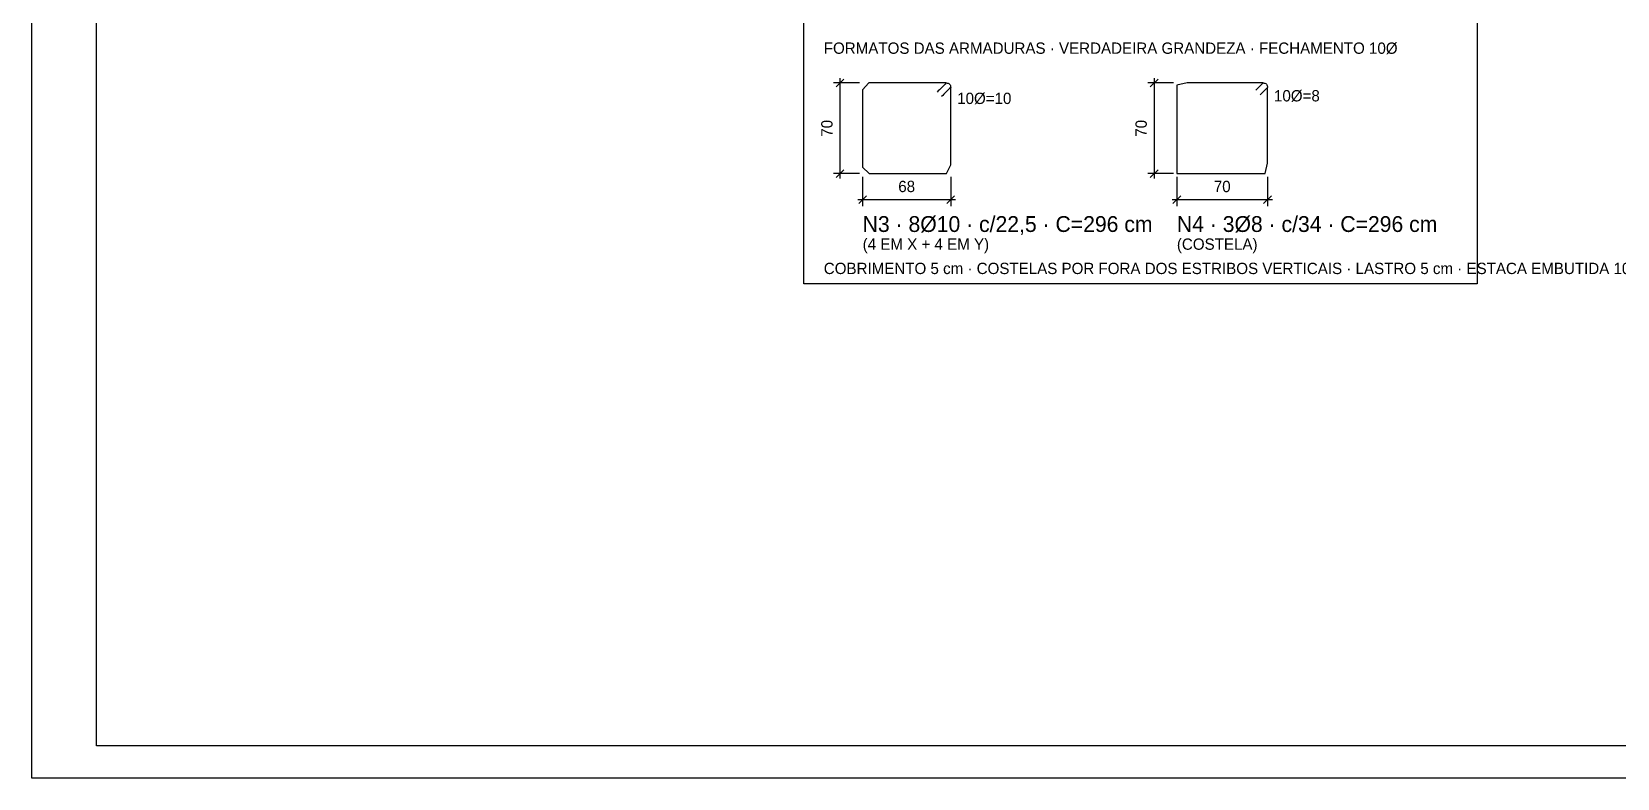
# Model space of a CAD drawing. Header units: millimetres. Extents: x 0 to 3648, y 0 to 594.
# Drawn here: x 0 to 489.7, y 0 to 230.5 of the extents above; entities that cross this region are included whole.
import ezdxf
from ezdxf.enums import TextEntityAlignment as Align

# ---------------------------------------------------------------- set-up
doc = ezdxf.new("R2010")
doc.units = ezdxf.units.MM
for name, color, linetype in [('COTAS', 4, 'CONTINUOUS'), ('DESENHOS', 7, 'CONTINUOUS'), ('ESTRIBOS', 30, 'CONTINUOUS'), ('FORMAS', 7, 'CONTINUOUS'), ('MOLDURA', 7, 'CONTINUOUS'), ('TEXTOS', 2, 'CONTINUOUS')]:
    doc.layers.add(name, color=color, linetype=linetype)

msp = doc.modelspace()

# ---------------------------------------------------------------- linework, layer by layer
at = {"layer": 'COTAS'}
for p, q in [((248.44138, 213.45569), (250.84141, 215.85572)), ((249.64139, 216.1557), (249.64139, 185.15569)), ((345.49726, 213.45569), (347.89726, 215.85572)), ((346.69725, 216.1557), (346.69725, 185.15569)), ((255.6414, 214.65567), (247.64138, 214.65567)), ((352.69725, 214.65567), (344.69727, 214.65567)), ((255.6414, 186.65569), (247.64138, 186.65569)), ((248.44138, 185.4557), (250.84141, 187.8557)), ((352.69725, 186.65569), (344.69727, 186.65569)), ((345.49726, 185.4557), (347.89726, 187.8557)), ((256.64141, 185.65571), (256.64141, 176.65569)), ((283.8414, 185.65571), (283.8414, 176.65569)), ((353.69726, 185.65571), (353.69726, 176.65569)), ((381.69725, 185.65571), (381.69725, 176.65569)), ((255.14138, 178.6557), (285.34139, 178.6557)), ((255.44139, 177.45569), (257.84139, 179.85568)), ((282.64138, 177.45569), (285.04141, 179.85568)), ((352.19727, 178.6557), (383.19727, 178.6557)), ((352.49725, 177.45569), (354.89727, 179.85568)), ((380.49726, 177.45569), (382.89726, 179.85568))]:
    msp.add_line(p, q, dxfattribs=at)
at = {"layer": 'DESENHOS'}
for p, q in [((238.48755, 152.65569), (238.48755, 454.23006)), ((446.48754, 454.23006), (446.48754, 152.65569)), ((446.48754, 152.65569), (238.48755, 152.65569))]:
    msp.add_line(p, q, dxfattribs=at)
at = {"layer": 'ESTRIBOS'}
for p, q in [((258.55253, 214.65567), (256.64141, 212.57866)), ((256.64141, 212.57866), (256.64141, 208.5905)), ((262.54066, 214.65567), (258.55253, 214.65567)), ((266.52882, 214.65567), (262.54066, 214.65567)), ((270.51695, 214.65567), (266.52882, 214.65567)), ((274.50511, 214.65567), (270.51695, 214.65567)), ((278.49325, 214.65567), (274.50511, 214.65567)), ((282.48141, 214.65567), (278.49325, 214.65567)), ((280.00654, 212.18084), (279.65301, 211.82727)), ((280.36011, 212.53441), (280.00654, 212.18084)), ((280.71367, 212.88794), (280.36011, 212.53441)), ((281.06721, 213.24147), (280.71367, 212.88794)), ((281.36653, 210.82085), (281.013, 210.46729)), ((281.42074, 213.59504), (281.06721, 213.24147)), ((281.7201, 211.17442), (281.36653, 210.82085)), ((281.77431, 213.94861), (281.42074, 213.59504)), ((282.07366, 211.52795), (281.7201, 211.17442)), ((282.12787, 214.30214), (281.77431, 213.94861)), ((282.4272, 211.88149), (282.07366, 211.52795)), ((282.48141, 214.65567), (282.12787, 214.30214)), ((282.78073, 212.23505), (282.4272, 211.88149)), ((282.48141, 214.65567), (282.75675, 214.64009)), ((282.75675, 214.64009), (283.02703, 214.586)), ((283.1343, 212.58862), (282.78073, 212.23505)), ((283.02703, 214.586), (283.28156, 214.48102)), ((283.48786, 212.94215), (283.1343, 212.58862)), ((283.28156, 214.48102), (283.50141, 214.31569)), ((283.8414, 213.29569), (283.48786, 212.94215)), ((283.50141, 214.31569), (283.66671, 214.09584)), ((283.66671, 214.09584), (283.77175, 213.84131)), ((283.77175, 213.84131), (283.82581, 213.57106)), ((283.82581, 213.57106), (283.8414, 213.29569)), ((283.8414, 209.30755), (283.8414, 213.29569)), ((256.64141, 208.5905), (256.64141, 204.60234)), ((283.8414, 205.31942), (283.8414, 209.30755)), ((256.64141, 204.60234), (256.64141, 200.61421)), ((283.8414, 201.33126), (283.8414, 205.31942)), ((283.8414, 197.3431), (283.8414, 201.33126)), ((256.64141, 200.61421), (256.64141, 196.62605)), ((256.64141, 196.62605), (256.64141, 192.63791)), ((283.8414, 193.35497), (283.8414, 197.3431)), ((256.64141, 192.63791), (256.64141, 188.64975)), ((283.8414, 189.36681), (283.8414, 193.35497)), ((256.64141, 188.64975), (258.63547, 186.65569)), ((258.63547, 186.65569), (262.62364, 186.65569)), ((262.62364, 186.65569), (266.61177, 186.65569)), ((266.61177, 186.65569), (270.59993, 186.65569)), ((270.59993, 186.65569), (274.58806, 186.65569)), ((274.58806, 186.65569), (278.57622, 186.65569)), ((278.57622, 186.65569), (282.56438, 186.65569)), ((282.56438, 186.65569), (283.8414, 189.36681))]:
    msp.add_line(p, q, dxfattribs=at)
at = {"layer": 'FORMAS'}
for p, q in [((356.89725, 214.65567), (353.69726, 213.95568)), ((353.69726, 213.95568), (353.69726, 210.05569)), ((360.79724, 214.65567), (356.89725, 214.65567)), ((364.69727, 214.65567), (360.79724, 214.65567)), ((368.59726, 214.65567), (364.69727, 214.65567)), ((372.49725, 214.65567), (368.59726, 214.65567)), ((376.39727, 214.65567), (372.49725, 214.65567)), ((380.29726, 214.65567), (376.39727, 214.65567)), ((378.31737, 212.67582), (378.03454, 212.39299)), ((378.60023, 212.95865), (378.31737, 212.67582)), ((378.88306, 213.24147), (378.60023, 212.95865)), ((379.16588, 213.52433), (378.88306, 213.24147)), ((379.44874, 213.80719), (379.16588, 213.52433)), ((379.71736, 211.27583), (379.43453, 210.99297)), ((379.73157, 214.09002), (379.44874, 213.80719)), ((380.00022, 211.55866), (379.71736, 211.27583)), ((380.01443, 214.37285), (379.73157, 214.09002)), ((380.28305, 211.84148), (380.00022, 211.55866)), ((380.29726, 214.65567), (380.01443, 214.37285)), ((380.56591, 212.12431), (380.28305, 211.84148)), ((380.29726, 214.65567), (380.58071, 214.63965)), ((380.84873, 212.40717), (380.56591, 212.12431)), ((380.58071, 214.63965), (380.85891, 214.584)), ((381.13156, 212.69003), (380.84873, 212.40717)), ((380.85891, 214.584), (381.12092, 214.47586)), ((381.12092, 214.47586), (381.34725, 214.30568)), ((381.41442, 212.97286), (381.13156, 212.69003)), ((381.34725, 214.30568), (381.5174, 214.07938)), ((381.69725, 213.25568), (381.41442, 212.97286)), ((381.5174, 214.07938), (381.62551, 213.81733)), ((381.62551, 213.81733), (381.68119, 213.53914)), ((381.68119, 213.53914), (381.69725, 213.25568)), ((381.69725, 209.35569), (381.69725, 213.25568)), ((353.69726, 210.05569), (353.69726, 206.1557)), ((353.69726, 206.1557), (353.69726, 202.25568)), ((381.69725, 205.4557), (381.69725, 209.35569)), ((353.69726, 202.25568), (353.69726, 198.35569)), ((381.69725, 201.55571), (381.69725, 205.4557)), ((381.69725, 197.65569), (381.69725, 201.55571)), ((353.69726, 198.35569), (353.69726, 194.4557)), ((381.69725, 193.7557), (381.69725, 197.65569)), ((353.69726, 194.4557), (353.69726, 190.55568)), ((381.69725, 189.85568), (381.69725, 193.7557)), ((353.69726, 190.55568), (353.69726, 186.65569)), ((353.69726, 186.65569), (357.59725, 186.65569)), ((357.59725, 186.65569), (361.49727, 186.65569)), ((361.49727, 186.65569), (365.39726, 186.65569)), ((365.39726, 186.65569), (369.29725, 186.65569)), ((369.29725, 186.65569), (373.19727, 186.65569)), ((373.19727, 186.65569), (377.09726, 186.65569)), ((377.09726, 186.65569), (380.99725, 186.65569)), ((380.99725, 186.65569), (381.69725, 189.85568))]:
    msp.add_line(p, q, dxfattribs=at)
at = {"layer": 'MOLDURA'}
for p, q in [((0, -0.00003), (0, 594)), ((20, 9.99997), (20, 584)), ((830.99997, 9.99997), (20, 9.99997)), ((840.99997, -0.00003), (0, -0.00003))]:
    msp.add_line(p, q, dxfattribs=at)

# ---------------------------------------------------------------- texts
at = {"layer": 'COTAS'}
for p in [(247.34137, 200.65568), (344.39725, 200.65568)]:
    msp.add_text('70', height=3.49162, rotation=90, dxfattribs=at).set_placement(p, align=Align.CENTER)
for s, p in [('68', (270.24139, 180.95572)), ('70', (367.69725, 180.95572))]:
    msp.add_text(s, height=3.49162, dxfattribs=at).set_placement(p, align=Align.CENTER)
at = {"layer": 'TEXTOS'}
for s, height, p in [('FORMATOS DAS ARMADURAS · VERDADEIRA GRANDEZA · FECHAMENTO 10Ø', 3.49231, (244.64139, 223.6557)), ('10Ø=10', 3.49231, (285.84141, 208.15571)), ('10Ø=8', 3.49231, (383.69726, 208.95568)), ('N3 · 8Ø10 · c/22,5 · C=296 cm', 4.88718, (256.64141, 168.6557)), ('N4 · 3Ø8 · c/34 · C=296 cm', 4.88718, (353.69726, 168.6557)), ('(4 EM X + 4 EM Y)', 3.49231, (256.64141, 163.15571)), ('(COSTELA)', 3.49231, (353.69726, 163.15571)), ('COBRIMENTO 5 cm · COSTELAS POR FORA DOS ESTRIBOS VERTICAIS · LASTRO 5 cm · ESTACA EMBUTIDA 10 cm', 3.49231, (244.64139, 155.65571))]:
    msp.add_text(s, height=height, dxfattribs=at).set_placement(p)

doc.saveas('drawing.dxf')
